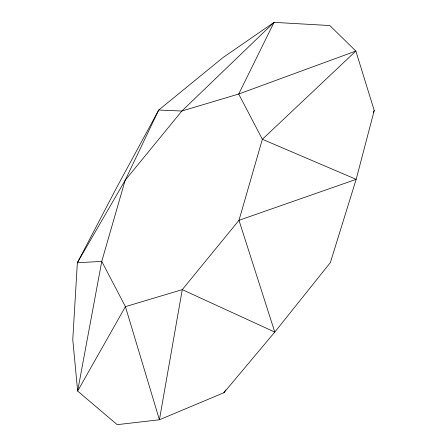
<?xml version="1.0" encoding="UTF-8"?>
<svg xmlns="http://www.w3.org/2000/svg" width="447" height="447" viewBox="0 0 447 447"><rect width="100%" height="100%" fill="white"/><g stroke="black" fill="none" stroke-linecap="round" stroke-linejoin="round"><path stroke-width="0.67" d="M374.228 110.51L356.153 179.348L330.35 262.601L274.782 332.076L223.886 392.723L159.423 419.778L117.192 424.65L77.644 391.075L72.772 339.686L77.348 262.78L116.65 187.595L158.713 110.051L223.114 57.473L274.072 22.35L329.808 25.546L355.857 51.053L374.228 110.51L373.424 112.432M223.886 392.723L225.864 389.845M182.264 289.634L159.423 419.778L125.423 306.642L101.76 261.378L125.132 180.353L158.713 110.051L181.856 111.029L238.698 94.021L355.857 51.053L262.361 139.285L238.989 220.31L182.264 289.634L125.423 306.642L77.644 391.075L101.76 261.378L77.348 262.78L125.132 180.353L181.856 111.029L274.072 22.35L238.698 94.021L262.361 139.285L356.153 179.348L238.989 220.31L274.782 332.076L182.264 289.634"/></g></svg>
